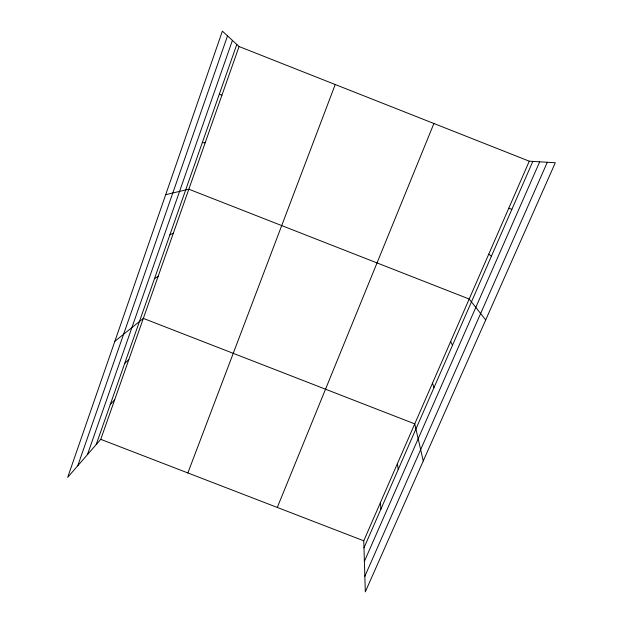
<?xml version="1.0" encoding="UTF-8"?>
<svg xmlns="http://www.w3.org/2000/svg" width="623" height="623" viewBox="0 0 623 623"><rect width="100%" height="100%" fill="white"/><g stroke="black" fill="none" stroke-linecap="round" stroke-linejoin="round"><path stroke-width="0.93" d="M77.774 465.739L227.527 35.885M87.438 454.626L232.41 40.394M96.191 444.565L236.802 44.435M100.747 439.332L239.068 46.53L222.388 31.15L67.689 477.335L100.747 439.332L363.762 540.811L365.312 591.85L555.311 162.743L529.285 161.186L239.068 46.53M187.858 472.943L335.229 84.518M277.29 507.441L433.904 123.502M363.762 540.811L529.285 161.186M363.98 547.843L532.829 161.404M364.385 561.362L539.682 161.809M364.837 576.291L547.298 162.268M110.287 404.452L114.64 399.888M124.693 363.458L128.829 359.58M114.85 341.311L143.337 318.392L414.747 423.881L423.266 460.965M154.488 278.668L158.164 276.285M169.9 234.816L173.326 233.236M165.687 194.68L188.831 189.197L469.189 299.024L485.706 319.942M202.304 142.62L205.177 142.768M508.773 208.23L511.872 209.367M219.343 94.128L221.92 95.226M488.751 254.161L491.415 256.178M450.639 341.575L452.516 345.212M432.494 383.184L434.013 387.568M397.388 463.699L398.222 469.469M380.396 502.668L380.91 509.084"/></g></svg>
